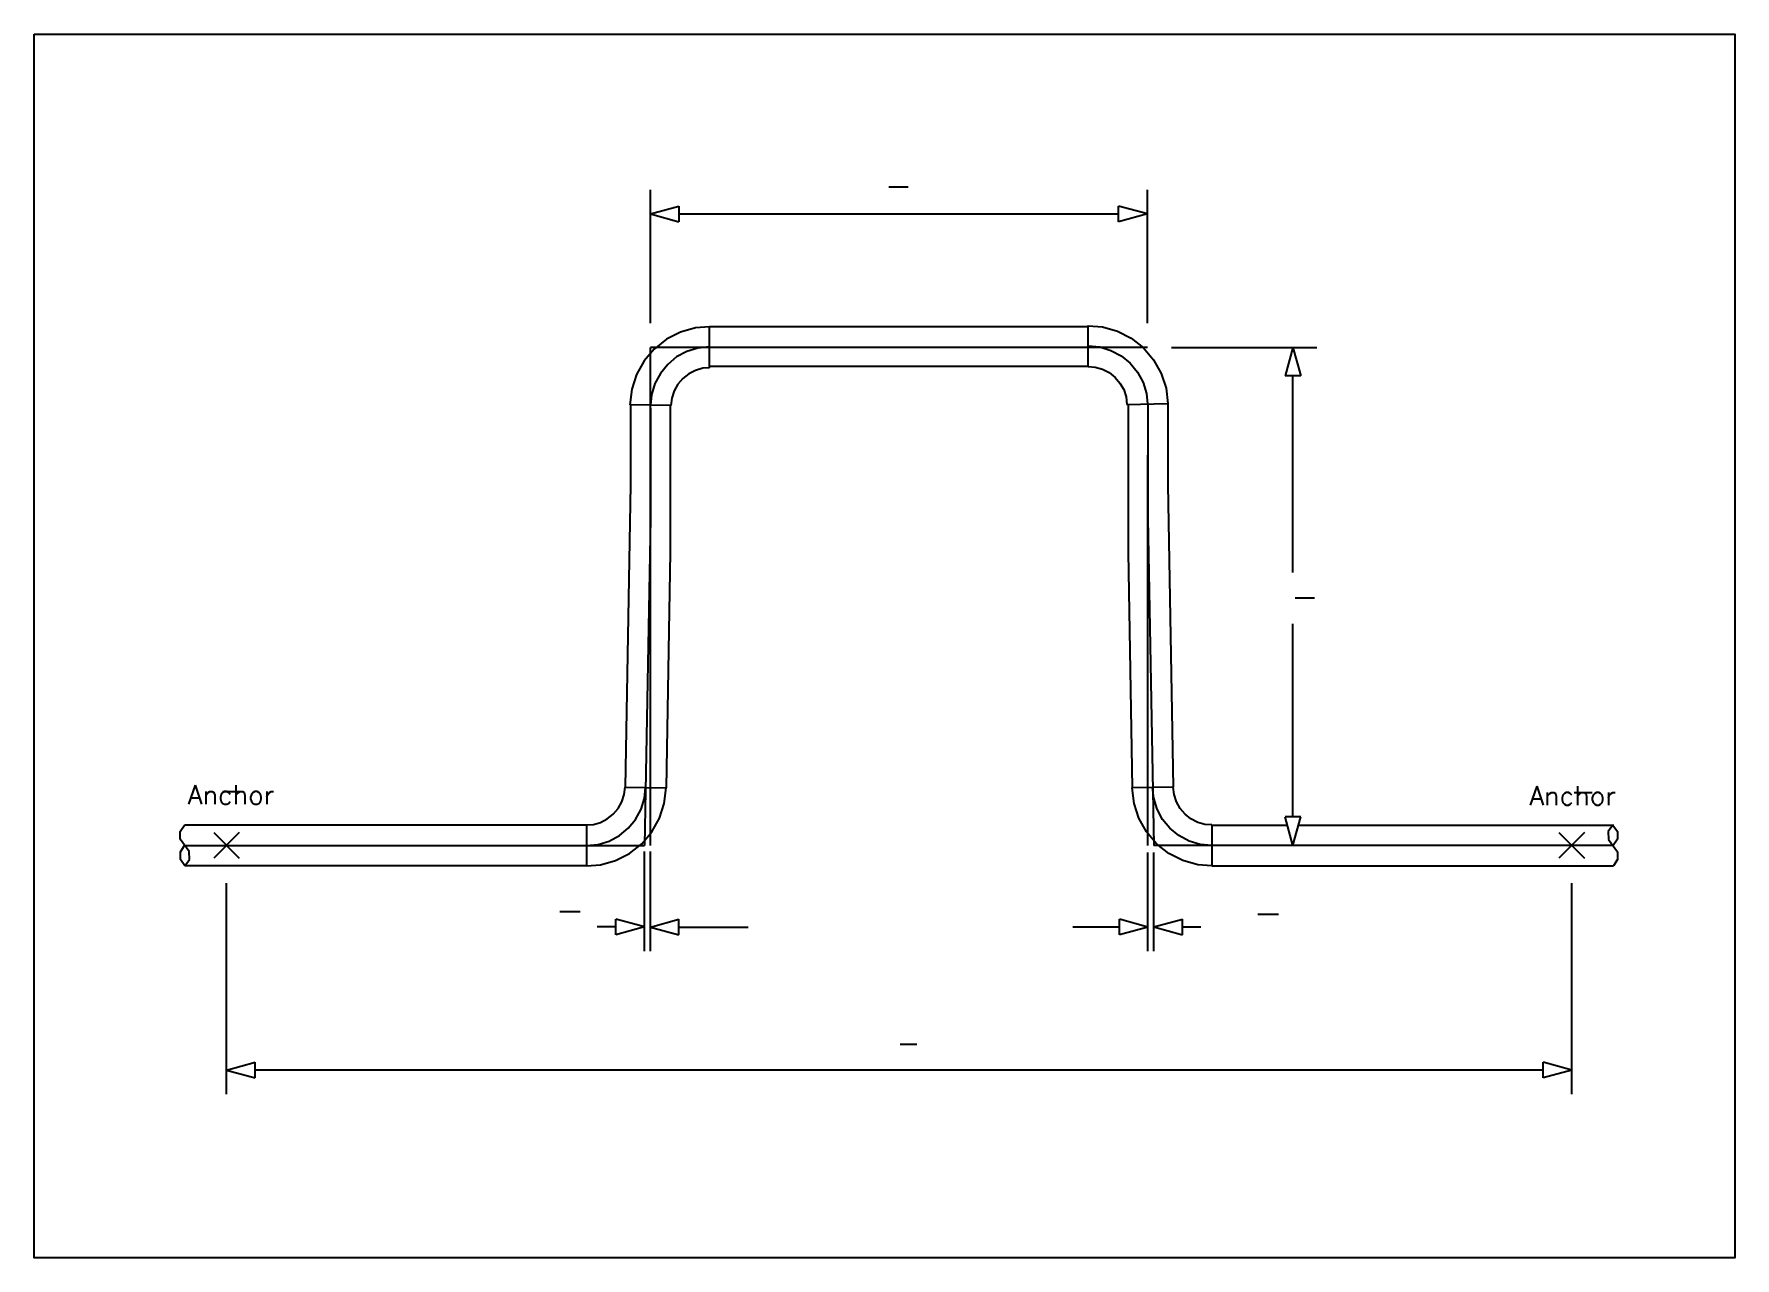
# Model space of a CAD drawing. Extents: x 168 to 1579, y 98 to 1114.
import ezdxf
from ezdxf.enums import TextEntityAlignment as Align

# ---------------------------------------------------------------- set-up
doc = ezdxf.new("R2010")
doc.units = 0
doc.header["$MEASUREMENT"] = 0
doc.layers.get('0').update_dxf_attribs({"linetype": 'CONTINUOUS'})
for name, color, linetype in [('-1', 7, 'CONTINUOUS'), ('1', 7, 'CONTINUOUS'), ('10', 7, 'CONTINUOUS')]:
    doc.layers.add(name, color=color, linetype=linetype)
doc.styles.add('ROMANS', font='ROMANS', dxfattribs={"height": 0.2})

# ---------------------------------------------------------------- blocks, each defined once
blk = doc.blocks.new('FRAME')
at = {"layer": '10', "color": 4, "linetype": 'Continuous'}
blk.add_lwpolyline([(168, 1113.7375), (1579.0875, 1113.7375), (1579.0875, 98), (168, 98)], close=True, dxfattribs=at)

msp = doc.modelspace()

# ---------------------------------------------------------------- linework, layer by layer
at = {"layer": '-1', "color": 3, "linetype": 'Continuous'}
for p, q in [((679.3, 873.7), (679.3, 984.4)), ((1091.6, 873.7), (1091.6, 984.4)), ((1212.3, 667), (1212.3, 830)), ((1212.3, 464), (1212.3, 624.3)), ((1420, 253.9), (351.4, 253.9))]:
    msp.add_line(p, q, dxfattribs=at)
at = {"color": 5, "linetype": 'Continuous'}
for p, q in [((877.2, 987), (893.2, 987)), ((1214.3, 645.9), (1230.3, 645.9)), ((604.2, 385.5), (621.2, 385.5)), ((1183.3, 383.4), (1200.3, 383.4)), ((886.5, 275.4), (900.5, 275.4))]:
    msp.add_line(p, q, dxfattribs=at)
at = {"color": 7, "linetype": 'Continuous'}
for p, q in [((704.3, 866.3), (692.7, 860.4)), ((716.7, 869.8), (704.3, 866.3)), ((728.4, 870.7), (716.7, 869.8)), ((728.4, 836.8), (728.4, 870.8)), ((1042.6, 870.7), (728.4, 870.7)), ((1042.6, 837.7), (1042.6, 871.8)), ((1042.6, 871.7), (1054.3, 870.7)), ((1054.3, 870.7), (1066.8, 867.2)), ((1066.8, 867.2), (1078.3, 861.3)), ((1078.3, 861.3), (1088.4, 853.3)), ((682.6, 852.3), (674.2, 842.5)), ((692.7, 860.4), (682.6, 852.3)), ((1088.4, 853.3), (1096.8, 843.4)), ((674.2, 842.5), (667.9, 831.2)), ((716.7, 834.6), (711.1, 831.8)), ((722.7, 836.3), (716.7, 834.6)), ((728.4, 836.8), (722.7, 836.3)), ((1042.6, 837.7), (728.4, 837.7)), ((1042.6, 837.7), (1048.3, 837.3)), ((1048.3, 837.3), (1054.3, 835.6)), ((1054.3, 835.6), (1059.9, 832.7)), ((1059.9, 832.7), (1064.8, 828.8)), ((1096.8, 843.4), (1103.1, 832.1)), ((663.9, 818.9), (662.4, 806)), ((667.9, 831.2), (663.9, 818.9)), ((702.1, 823.1), (699.1, 817.6)), ((706.2, 827.9), (702.1, 823.1)), ((711.1, 831.8), (706.2, 827.9)), ((1064.8, 828.8), (1068.9, 824)), ((1068.9, 824), (1072, 818.6)), ((1072, 818.6), (1073.9, 812.6)), ((1103.1, 832.1), (1107.1, 819.8)), ((1107.1, 819.8), (1108.6, 807)), ((662.8, 806), (662.8, 739.6)), ((695.8, 805.4), (695.8, 683.5)), ((697.2, 811.6), (696.4, 805.4)), ((699.1, 817.6), (697.2, 811.6)), ((1073.9, 812.6), (1074.6, 806.4)), ((1075.6, 806.4), (1075.6, 683.5)), ((1108.6, 807), (1108.6, 739.6)), ((655.6, 476.5), (657.6, 482.5)), ((657.6, 482.5), (658.3, 488.7)), ((690.8, 475.3), (692.3, 488.1)), ((1080.6, 475.3), (1079.1, 488.1)), ((1113.8, 482.5), (1113.1, 488.7)), ((1115.8, 476.5), (1113.8, 482.5)), ((643.6, 462.4), (648.5, 466.3)), ((648.5, 466.3), (652.6, 471.1)), ((652.6, 471.1), (655.6, 476.5)), ((686.8, 463), (690.8, 475.3)), ((1084.6, 463), (1080.6, 475.3)), ((1118.8, 471.1), (1115.8, 476.5)), ((1122.9, 466.3), (1118.8, 471.1)), ((1127.8, 462.4), (1122.9, 466.3)), ((289.2, 452), (292.7, 457.3)), ((289.3, 445.5), (289.2, 452)), ((626.3, 457.3), (292.7, 457.3)), ((626.3, 457.4), (632, 457.8)), ((626.3, 457.4), (626.3, 423.3)), ((632, 457.8), (638, 459.5)), ((638, 459.5), (643.6, 462.4)), ((672.1, 441.8), (680.5, 451.7)), ((680.5, 451.7), (686.8, 463)), ((1090.9, 451.7), (1084.6, 463)), ((1099.3, 441.8), (1090.9, 451.7)), ((1133.4, 459.5), (1127.8, 462.4)), ((1139.4, 457.8), (1133.4, 459.5)), ((1145.1, 457.4), (1139.4, 457.8)), ((1145.1, 457.4), (1145.1, 423.3)), ((1145.1, 457.3), (1207.6, 457.3)), ((1217, 457.3), (1478.6, 457.3)), ((1477.7, 457.3), (1474, 452)), ((1474, 452), (1474.1, 445.4)), ((1477.7, 457.3), (1477.7, 457.3)), ((1477.7, 457.3), (1481.5, 452)), ((1481.5, 452), (1481.5, 445.6)), ((296.7, 435.2), (289.3, 445.5)), ((289.4, 435), (292.9, 440.2)), ((317.1, 451), (338.3, 429.7)), ((338.3, 451), (317.1, 429.7)), ((662, 433.8), (672.1, 441.8)), ((1109.4, 433.8), (1099.3, 441.8)), ((1433, 451), (1454.3, 429.7)), ((1454.3, 451), (1433, 429.7)), ((1474.1, 445.4), (1481.6, 435.1)), ((1481.5, 445.6), (1478, 440.4)), ((289.4, 428.6), (289.4, 435)), ((293.2, 423.3), (289.4, 428.6)), ((293.2, 423.3), (296.9, 428.6)), ((296.9, 428.6), (296.7, 435.2)), ((626.3, 423.4), (638, 424.4)), ((638, 424.4), (650.4, 427.9)), ((650.4, 427.9), (662, 433.8)), ((1120.9, 427.9), (1109.4, 433.8)), ((1133.4, 424.4), (1120.9, 427.9)), ((1145.1, 423.4), (1133.4, 424.4)), ((1481.7, 428.6), (1478.2, 423.3)), ((1481.6, 435.1), (1481.7, 428.6)), ((626.3, 423.3), (293.2, 423.3)), ((293.2, 423.3), (293.2, 423.3)), ((1145.1, 423.3), (1478.2, 423.3))]:
    msp.add_line(p, q, dxfattribs=at)
at = {"color": 4, "linetype": 'Continuous'}
for p, q in [((1091.6, 853.7), (679.3, 853.7)), ((679.3, 440.3), (679.3, 853.7)), ((709.6, 850.2), (701.1, 845.7)), ((718.8, 853), (709.6, 850.2)), ((728.4, 854), (718.8, 853)), ((1042.6, 854.9), (1052.2, 854)), ((1052.2, 854), (1061.4, 851.2)), ((1061.4, 851.2), (1069.9, 846.6)), ((693.7, 839.6), (687.6, 832.1)), ((701.1, 845.7), (693.7, 839.6)), ((1069.9, 846.6), (1077.4, 840.5)), ((1077.4, 840.5), (1083.5, 833.1)), ((1083.5, 833.1), (1088, 824.6)), ((683, 823.6), (680.2, 814.4)), ((687.6, 832.1), (683, 823.6)), ((1088, 824.6), (1090.8, 815.4)), ((680.2, 814.4), (679.4, 805.7)), ((1090.8, 815.4), (1091.7, 806.7)), ((1092.1, 807), (1092.1, 711.6)), ((679.3, 803.2), (679.3, 711.6)), ((1092.1, 440.3), (1092.1, 764.2)), ((679.3, 711.6), (674.4, 440.3)), ((1092.1, 711.6), (1097, 440.3)), ((674.5, 479.7), (675.3, 488.4)), ((1096.9, 479.7), (1096, 488.4)), ((667.1, 462), (671.7, 470.5)), ((671.7, 470.5), (674.5, 479.7)), ((1099.7, 470.5), (1096.9, 479.7)), ((1104.2, 462), (1099.7, 470.5)), ((653.6, 448.5), (661, 454.6)), ((661, 454.6), (667.1, 462)), ((1110.3, 454.6), (1104.2, 462)), ((1117.8, 448.5), (1110.3, 454.6)), ((292.9, 440.3), (674.4, 440.3)), ((316.5, 440.3), (327.7, 440.3)), ((626.3, 440.2), (635.9, 441.1)), ((635.9, 441.1), (645.1, 443.9)), ((645.1, 443.9), (653.6, 448.5)), ((1478.5, 440.3), (1097, 440.3)), ((1126.3, 443.9), (1117.8, 448.5)), ((1135.5, 441.1), (1126.3, 443.9)), ((1145.1, 440.2), (1135.5, 441.1)), ((1454.9, 440.3), (1443.7, 440.3))]:
    msp.add_line(p, q, dxfattribs=at)
at = {"color": 2, "linetype": 'Continuous'}
for p, q in [((324.7, 485.1), (339.7, 485.1)), ((1445.7, 484.4), (1460.7, 484.4))]:
    msp.add_line(p, q, dxfattribs=at)
at = {"layer": '1', "color": 3, "linetype": 'Continuous'}
for p, q in [((679.3, 964.4), (703, 971)), ((679.3, 964.4), (703, 957.9)), ((703, 971), (703, 957.9)), ((703, 971), (703, 957.9)), ((703, 971), (703, 957.9)), ((703, 964.4), (1067.8, 964.4)), ((1091.6, 964.4), (1067.8, 970.9)), ((1067.8, 957.8), (1067.8, 970.9)), ((1067.8, 957.8), (1067.8, 970.9)), ((1067.8, 957.8), (1067.8, 970.9)), ((1091.6, 964.4), (1067.8, 957.8)), ((1111.6, 853.7), (1232.3, 853.7)), ((1212.3, 853.7), (1205.8, 830)), ((1212.3, 853.7), (1218.9, 830)), ((1218.9, 830), (1205.8, 830)), ((1218.9, 830), (1205.8, 830)), ((1218.9, 830), (1205.8, 830)), ((1212.3, 440.3), (1205.8, 464)), ((1218.9, 464), (1205.8, 464)), ((1218.9, 464), (1205.8, 464)), ((1218.9, 464), (1205.8, 464)), ((1212.3, 440.3), (1218.9, 464)), ((674.4, 352.7), (674.4, 435.4)), ((679.3, 352.6), (679.3, 435.3)), ((1092.1, 352.6), (1092.1, 434.4)), ((1097, 352.7), (1097, 434.5)), ((327.7, 233.9), (327.7, 409.1)), ((1443.7, 233.9), (1443.7, 409.1)), ((650.7, 372.7), (635.3, 372.7)), ((674.4, 372.7), (650.7, 379.2)), ((650.7, 366.1), (650.7, 379.2)), ((674.4, 372.7), (650.7, 366.1)), ((679.3, 372.6), (703, 379.2)), ((679.3, 372.6), (703, 366.1)), ((703, 366.1), (703, 379.2)), ((703, 372.6), (760.4, 372.6)), ((1068.4, 372.6), (1029.7, 372.6)), ((1092.1, 372.6), (1068.4, 379.2)), ((1068.4, 366.1), (1068.4, 379.2)), ((1092.1, 372.6), (1068.4, 366.1)), ((1097, 372.7), (1120.7, 379.2)), ((1097, 372.7), (1120.7, 366.1)), ((1120.7, 366.1), (1120.7, 379.2)), ((1120.7, 372.7), (1136.1, 372.7)), ((327.7, 253.9), (351.4, 260.5)), ((351.4, 247.4), (351.4, 260.5)), ((351.4, 247.4), (351.4, 260.5)), ((1420, 247.4), (1420, 260.5)), ((1420, 247.4), (1420, 260.5)), ((1443.7, 253.9), (1420, 260.5)), ((327.7, 253.9), (351.4, 247.4)), ((1443.7, 253.9), (1420, 247.4))]:
    msp.add_line(p, q, dxfattribs=at)
at = {"layer": '1', "color": 7, "linetype": 'Continuous'}
for p, q in [((696.4, 805.4), (662.4, 806)), ((1074.6, 806.4), (1108.6, 807)), ((662.8, 739.6), (658.3, 488.7)), ((1108.6, 739.6), (1113.1, 488.7)), ((695.8, 683.5), (692.3, 488.1)), ((1075.6, 683.5), (1079.1, 488.1)), ((658.3, 488.7), (692.3, 488.1)), ((1113.1, 488.7), (1079.1, 488.1))]:
    msp.add_line(p, q, dxfattribs=at)

# ---------------------------------------------------------------- block references
at = {"linetype": 'Continuous'}
msp.add_blockref('FRAME', (0, 0), dxfattribs=at)

# ---------------------------------------------------------------- texts
at = {"layer": '-1', "color": 7, "linetype": 'Continuous', "style": 'ROMANS'}
for p in [(295.5, 490.3), (1408.5, 489.6)]:
    msp.add_text('Anchor', height=15.82, dxfattribs=at).set_placement(p, align=Align.TOP_LEFT)

doc.saveas('drawing.dxf')
